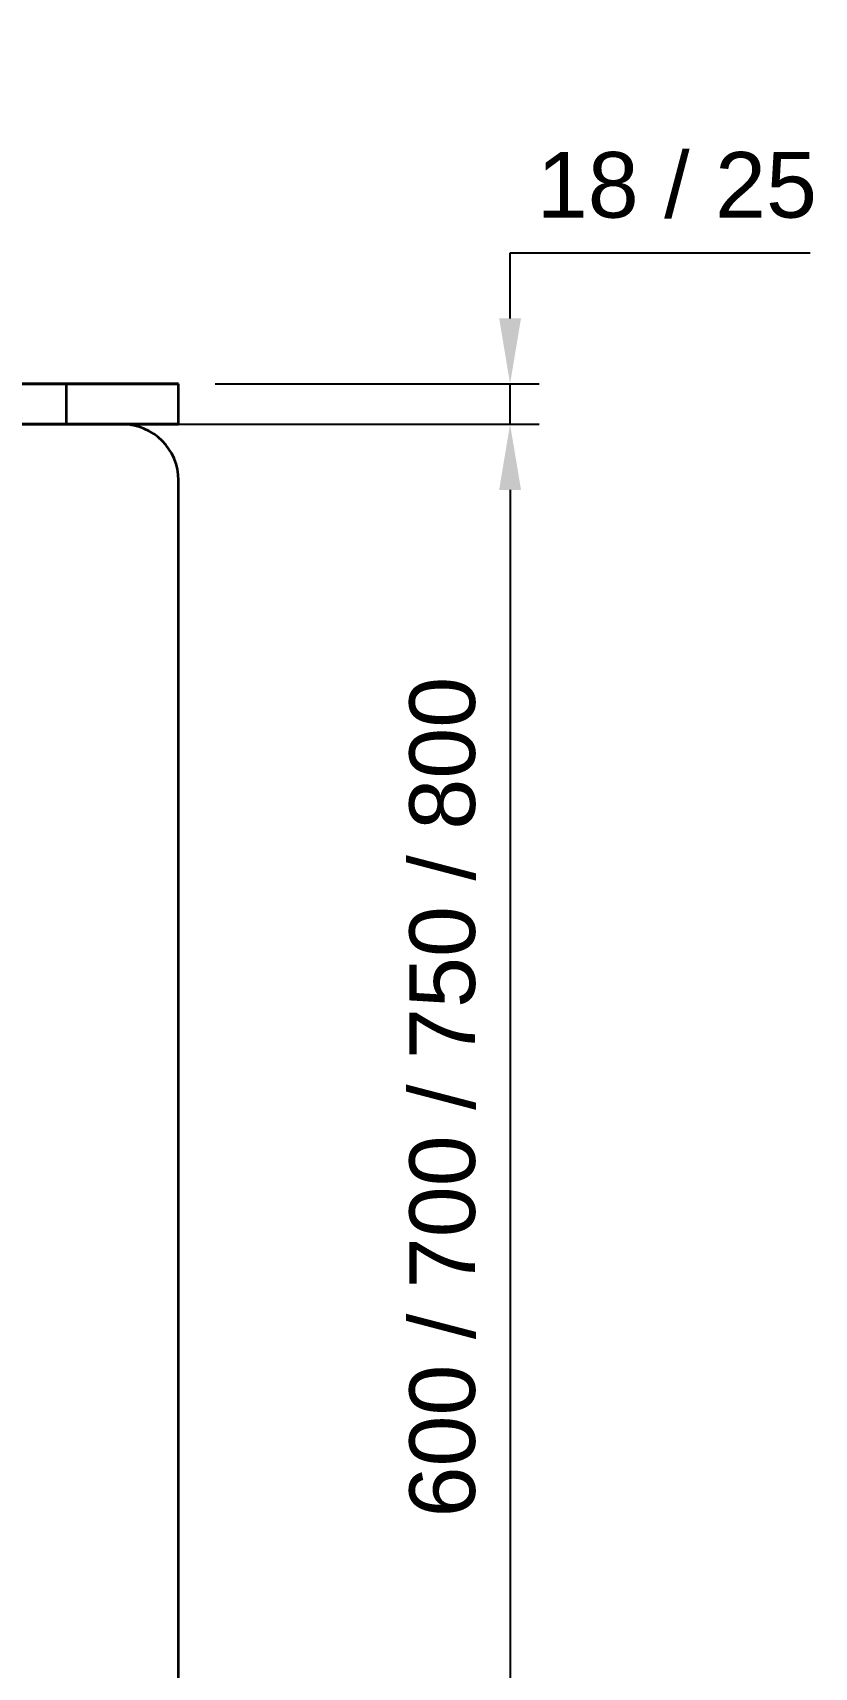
# Model space of a CAD drawing. Header units: millimetres. Extents: x -431 to 3717, y -325 to 2729.
# Drawn here: x 1435 to 1784, y 46 to 775 of the extents above; entities that cross this region are included whole.
import ezdxf

# ---------------------------------------------------------------- set-up
doc = ezdxf.new("R2010")
doc.units = ezdxf.units.MM
doc.styles.get("Standard").update_dxf_attribs({"font": 'arial.ttf'})
doc.dimstyles.new('CGJ', dxfattribs={"dimscale": 13, "dimtxt": 2.25, "dimasz": 2.25, "dimexe": 1, "dimexo": 1.25, "dimgap": 1.15, "dimtad": 1, "dimtoh": 1, "dimdec": 1, "dimdsep": 46, "dimtxsty": 'Standard', "dimcen": 0, "dimclrd": 2, "dimclre": 2, "dimclrt": 2, "dimadec": 0, "dimazin": 0, "dimtfac": 1, "dimtdec": 1, "dimtmove": 0, "dimatfit": 0, "dimfxl": 1, "dimtolj": 1, "dimtzin": 0, "dimlwe": -1, "dimarcsym": 2})

# ---------------------------------------------------------------- blocks, each defined once
blk = doc.blocks.new('*D57')
at = {"color": 2, "transparency": 16777216}
for p, q in [((0.02, 8.75), (0.02, -153.5)), ((1500.02, 8.75), (1500.02, -153.5))]:
    blk.add_line(p, q, dxfattribs=at)
at = {"color": 2, "lineweight": -2, "transparency": 16777216}
blk.add_line((29.27, -140.5), (1470.77, -140.5), dxfattribs=at)
at = {"color": 2, "transparency": 16777216}
for points in [[(29.27, -135.62), (29.27, -145.38), (0.02, -140.5)], [(1470.77, -135.62), (1470.77, -145.38), (1500.02, -140.5)]]:
    blk.add_solid(points, dxfattribs=at)
at = {"layer": 'Defpoints', "color": 0, "transparency": 16777216}
for p in [(0.02, 25), (1500.02, 25), (1500.02, -140.5)]:
    blk.add_point(p, dxfattribs=at)
at = {"color": 2, "transparency": 16777216, "insert": (750.02, -110.42), "char_height": 29.25, "attachment_point": 5}
blk.add_mtext('\\A1;1200 / 1350 / 1500 / 1650 / 1800', dxfattribs=at)
blk = doc.blocks.new('*D58')
at = {"color": 2, "transparency": 16777216}
for p, q in [((1491.27, 600), (1660.85, 600)), ((1491.27, 0), (1660.85, 0))]:
    blk.add_line(p, q, dxfattribs=at)
at = {"color": 2, "lineweight": -2, "transparency": 16777216}
blk.add_line((1647.85, 570.75), (1647.85, 29.25), dxfattribs=at)
at = {"color": 2, "transparency": 16777216}
for points in [[(1642.98, 570.75), (1652.73, 570.75), (1647.85, 600)], [(1642.98, 29.25), (1652.73, 29.25), (1647.85, 0)]]:
    blk.add_solid(points, dxfattribs=at)
at = {"layer": 'Defpoints', "color": 0, "transparency": 16777216}
for p in [(1475.02, 600), (1475.02, 0), (1647.85, 0)]:
    blk.add_point(p, dxfattribs=at)
at = {"color": 2, "transparency": 16777216, "insert": (1617.78, 300), "char_height": 29.25, "attachment_point": 5, "rotation": 90}
blk.add_mtext('\\A1;600 / 700 / 750 / 800', dxfattribs=at)
blk = doc.blocks.new('*D61')
at = {"color": 2, "lineweight": -2, "transparency": 16777216}
for p, q in [((1647.85, 647.25), (1647.85, 676.5)), ((1647.85, 676.5), (1781.68, 676.5)), ((1647.85, 600), (1647.85, 618)), ((1647.85, 570.75), (1647.85, 541.5))]:
    blk.add_line(p, q, dxfattribs=at)
at = {"color": 2, "transparency": 16777216}
for p, q in [((1516.27, 618), (1660.85, 618)), ((1516.27, 600), (1660.85, 600))]:
    blk.add_line(p, q, dxfattribs=at)
for points in [[(1642.98, 647.25), (1652.73, 647.25), (1647.85, 618)], [(1642.98, 570.75), (1652.73, 570.75), (1647.85, 600)]]:
    blk.add_solid(points, dxfattribs=at)
at = {"layer": 'Defpoints', "color": 0, "transparency": 16777216}
for p in [(1500.02, 618), (1647.85, 618), (1500.02, 600)]:
    blk.add_point(p, dxfattribs=at)
at = {"color": 2, "transparency": 16777216, "insert": (1722.24, 706.57), "char_height": 29.25, "attachment_point": 5}
blk.add_mtext('\\A1;18 / 25', dxfattribs=at)

msp = doc.modelspace()

# ---------------------------------------------------------------- linework, layer by layer
at = {"color": 7, "linetype": 'Continuous', "lineweight": 35}
for p, q in [((1450.02, 618), (50.02, 618)), ((50.02, 618), (1450.02, 618)), ((1450.02, 618), (1500.02, 618)), ((1500.02, 618), (1450.02, 618)), ((1450.02, 600), (1450.02, 618)), ((1450.02, 600), (1450.02, 618)), ((1500.02, 600), (1500.02, 618)), ((1500.02, 600), (1500.02, 618)), ((1475.02, 600), (25.02, 600)), ((1475.02, 600), (25.02, 600)), ((50.02, 600), (1450.02, 600)), ((1450.02, 600), (50.02, 600)), ((1450.02, 600), (1500.02, 600)), ((1500.02, 600), (1450.02, 600)), ((1500.02, 25), (1500.02, 575)), ((1500.02, 25), (1500.02, 575))]:
    msp.add_line(p, q, dxfattribs=at)
msp.add_arc((1475.02, 575), 25, 0, 90, dxfattribs=at)
msp.add_arc((1475.02, 575), 25, 0, 90, dxfattribs=at)

# ---------------------------------------------------------------- dimensions: what is measured, and where the dimension line sits
for base, p1, p2, text, picture, middle in [((1647.85, 618), (1500.02, 600), (1500.02, 618), '<> / 25', '*D61', (1722.24, 706.57)), ((1647.85, 0), (1475.02, 600), (1475.02, 0), '<> / 700 / 750 / 800', '*D58', (1617.78, 300))]:
    dim = msp.add_linear_dim(base=base, p1=p1, p2=p2, angle=90, text=text, dimstyle='CGJ')
    dim.commit()
    dim.dimension.update_dxf_attribs({"geometry": picture, "text_midpoint": middle})
dim = msp.add_linear_dim(base=(1500.02, -140.5), p1=(0.02, 25), p2=(1500.02, 25), angle=180, text='1200 / 1350 / <> / 1650 / 1800', dimstyle='CGJ')
dim.commit()
dim.dimension.update_dxf_attribs({"geometry": '*D57', "text_midpoint": (750.02, -140.5), "dimtype": 160})

doc.saveas('drawing.dxf')
